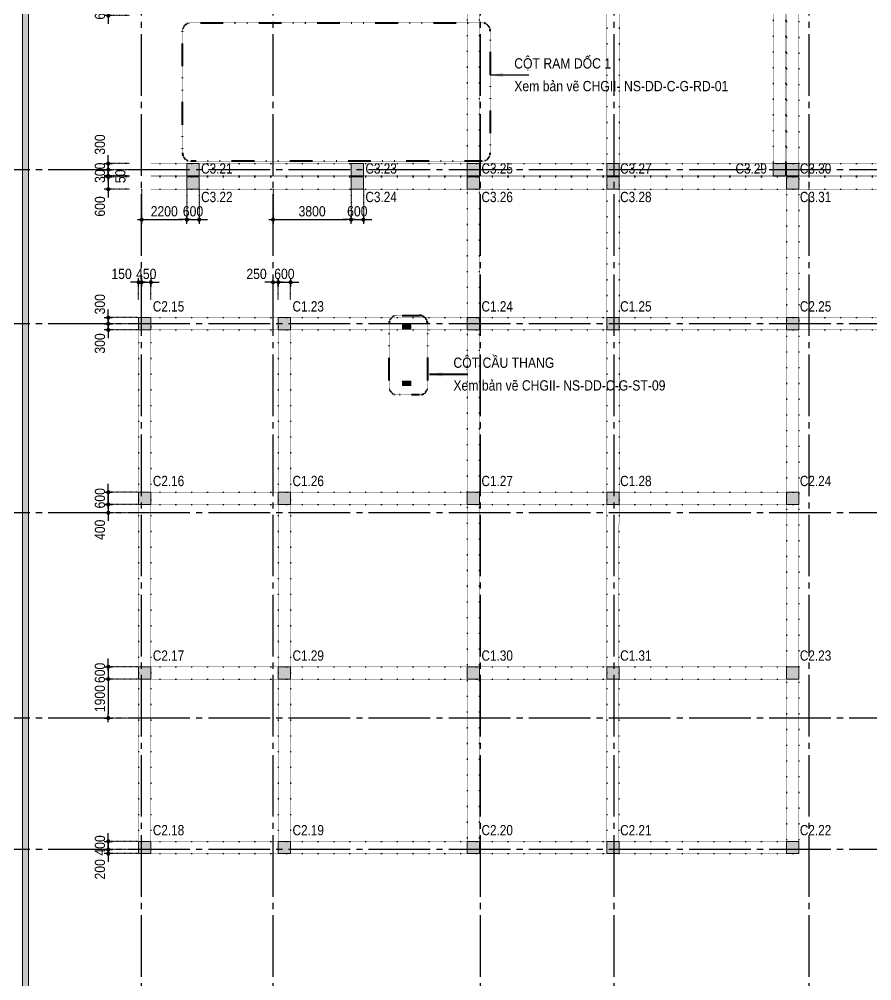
# Model space of a CAD drawing. Header units: millimetres. Extents: x -3973692 to -2843767, y 592734 to 838475.
# Drawn here: x -3916304 to -3874798, y 636043 to 682856 of the extents above; entities that cross this region are included whole.
import ezdxf
from ezdxf.enums import TextEntityAlignment as Align

# ---------------------------------------------------------------- set-up
doc = ezdxf.new("R2010")
doc.units = ezdxf.units.MM
doc.header["$MEASUREMENT"] = 0
for name, pattern in [('CHG_XX_Cot_Ham 2$0$MB_Luoi truc$0$HTT Hidden 21', [3, 2, -1]), ('CHG_XX_Luoi truc$0$MB_Luoi truc$0$Center101', [13, 10, -1, 1, -1]), ('DIVIDE2', [15.875, 6.35, -3.175, 0, -3.175, 0, -3.175]), ('DOT2', [0.125, 0, -0.125]), ('HIDDEN5', [2.8375, 1.25, -1.5875])]:
    doc.linetypes.add(name, pattern=pattern)
doc.layers.get('0').update_dxf_attribs({"lineweight": 9})
doc.layers.get('Defpoints').update_dxf_attribs({"color": 10, "lineweight": 0})
for name, color, linetype, lineweight in [("'S_General_Dim_1", 1, 'Continuous', 18), ("'S_General_Divide_3 Intermediate", 3, 'DIVIDE2', 40), ("'S_General_Text_2_Normal", 2, 'Continuous', 25), ('CHG_XX_Cot_Ham 2$0$NS-Pier-H2', 150, 'Continuous', 13), ('TEXT', 7, 'Continuous', 15)]:
    doc.layers.add(name, color=color, linetype=linetype, lineweight=lineweight)
for name, color, linetype, lineweight, plot in [('CHG_XX_Cot_Ham 2$0$NS-Column-H2', 90, 'Continuous', 13, False), ('CHG_XX_Cot_Ham 2$0$NS-Column-H2 @ 1', 90, 'Continuous', 13, False), ('CHG_XX_Cot_Ham 2$0$NS-Column-H2 @ 150 VP1', 90, 'Continuous', 13, False), ('CHG_XX_Cot_Ham 2$0$NS-Column-H2 @ 150 VP2', 90, 'Continuous', 13, False), ('CHG_XX_Cot_Ham 2$0$NS-Column-H2 @ 150 VP3', 90, 'Continuous', 13, False), ('CHG_XX_Cot_Ham 2$0$NS-Column-H2 @ 150 VP4', 90, 'Continuous', 13, False), ('CHG_XX_Cot_Ham 2$0$NS-Column-H2 @ 150 VP5', 90, 'Continuous', 13, False), ('CHG_XX_Cot_Ham 2$0$NS-Column-H2 @ 150 VP6', 90, 'Continuous', 13, False), ('CHG_XX_Cot_Ham 2$0$NS-Column-H2 @ 150 VP7', 90, 'Continuous', 13, False), ('CHG_XX_Cot_Ham 2$0$NS-Column-H2 @ 150 VP8', 90, 'Continuous', 13, False), ('CHG_XX_Cot_Ham 2$0$NS-Column-H2 @ 150 VP9', 90, 'Continuous', 13, False), ('CHG_XX_Cot_Ham 2$0$NS-Column-H2 @ 150 VPModel', 90, 'Continuous', 13, False)]:
    doc.layers.add(name, color=color, linetype=linetype, lineweight=lineweight, plot=plot)
for name, color, linetype in [('CHG_XX_Luoi truc$0$Grid', 34, 'Continuous'), ('CHG_XX_Luoi truc$0$Grid Line', 251, 'CHG_XX_Luoi truc$0$MB_Luoi truc$0$Center101'), ('dim', 1, 'Continuous')]:
    doc.layers.add(name, color=color, linetype=linetype)
doc.styles.add('arial', font='arial.ttf', dxfattribs={"width": 0.85})
doc.styles.add('CHG_XX_Luoi truc$0$MB_Luoi truc$0$Grid A-F$0$VNI-HelveCB', font='VHELVCB_0.TTF')
doc.styles.add('TTP-HelCon', font='VHELVCN_0.TTF')
doc.dimstyles.new('200', dxfattribs={"dimscale": 200, "dimtxt": 2.5, "dimasz": 1, "dimexe": 0, "dimexo": 0, "dimgap": 0.75, "dimtad": 1, "dimdec": 0, "dimrnd": 10, "dimzin": 9, "dimdsep": 46, "dimtxsty": 'arial', "dimblk1": 'DIMDOT', "dimblk2": 'DIMDOT', "dimsah": 1, "dimcen": 2, "dimdle": 3, "dimclre": 8, "dimclrt": 2, "dimadec": 0, "dimazin": 0, "dimtfac": 1, "dimtdec": 0, "dimtix": 1, "dimtmove": 2, "dimatfit": 3, "dimldrblk": 'DIMPIJL', "dimfxl": 1, "dimtvp": 1.8, "dimtolj": 1, "dimtzin": 0, "dimarcsym": 0})
doc.dimstyles.new('RHE_50', dxfattribs={"dimscale": 50, "dimtxt": 2.5, "dimasz": 1, "dimexe": 0, "dimexo": 0, "dimgap": 0.75, "dimtad": 1, "dimdec": 0, "dimzin": 9, "dimdsep": 46, "dimtxsty": 'arial', "dimblk1": 'DIMDOT', "dimblk2": 'DIMDOT', "dimsah": 1, "dimcen": 2, "dimdle": 3, "dimclre": 8, "dimclrt": 2, "dimadec": 0, "dimazin": 0, "dimtfac": 1, "dimtdec": 0, "dimtix": 1, "dimtmove": 2, "dimatfit": 3, "dimldrblk": 'DIMPIJL', "dimfxl": 1, "dimtvp": 1.8, "dimtolj": 1, "dimtzin": 0, "dimarcsym": 0})

# ---------------------------------------------------------------- blocks, each defined once
blk = doc.blocks.new('*U3231')
at = {"layer": 'CHG_XX_Cot_Ham 2$0$NS-Column-H2 @ 1'}
h = blk.add_hatch(color=256, dxfattribs=at)
h.dxf.hatch_style = 1
h.paths.add_polyline_path([(-300, -300), (-300, 300), (300, 300), (300, -300)])
at = {"layer": 'CHG_XX_Cot_Ham 2$0$NS-Column-H2 @ 150 VP1'}
h = blk.add_hatch(color=256, dxfattribs=at)
h.dxf.hatch_style = 1
h.paths.add_polyline_path([(-300, -300), (-300, 300), (300, 300), (300, -300)])
at = {"layer": 'CHG_XX_Cot_Ham 2$0$NS-Column-H2 @ 150 VP2'}
h = blk.add_hatch(color=256, dxfattribs=at)
h.dxf.hatch_style = 1
h.paths.add_polyline_path([(-300, -300), (-300, 300), (300, 300), (300, -300)])
at = {"layer": 'CHG_XX_Cot_Ham 2$0$NS-Column-H2 @ 150 VP3'}
h = blk.add_hatch(color=256, dxfattribs=at)
h.dxf.hatch_style = 1
h.paths.add_polyline_path([(-300, -300), (-300, 300), (300, 300), (300, -300)])
at = {"layer": 'CHG_XX_Cot_Ham 2$0$NS-Column-H2 @ 150 VP4'}
h = blk.add_hatch(color=256, dxfattribs=at)
h.dxf.hatch_style = 1
h.paths.add_polyline_path([(-300, -300), (-300, 300), (300, 300), (300, -300)])
at = {"layer": 'CHG_XX_Cot_Ham 2$0$NS-Column-H2 @ 150 VP5'}
h = blk.add_hatch(color=256, dxfattribs=at)
h.dxf.hatch_style = 1
h.paths.add_polyline_path([(-300, -300), (-300, 300), (300, 300), (300, -300)])
at = {"layer": 'CHG_XX_Cot_Ham 2$0$NS-Column-H2 @ 150 VP6'}
h = blk.add_hatch(color=256, dxfattribs=at)
h.dxf.hatch_style = 1
h.paths.add_polyline_path([(-300, -300), (-300, 300), (300, 300), (300, -300)])
at = {"layer": 'CHG_XX_Cot_Ham 2$0$NS-Column-H2 @ 150 VP7'}
h = blk.add_hatch(color=256, dxfattribs=at)
h.dxf.hatch_style = 1
h.paths.add_polyline_path([(-300, -300), (-300, 300), (300, 300), (300, -300)])
at = {"layer": 'CHG_XX_Cot_Ham 2$0$NS-Column-H2 @ 150 VP8'}
h = blk.add_hatch(color=256, dxfattribs=at)
h.dxf.hatch_style = 1
h.paths.add_polyline_path([(-300, -300), (-300, 300), (300, 300), (300, -300)])
at = {"layer": 'CHG_XX_Cot_Ham 2$0$NS-Column-H2 @ 150 VP9'}
h = blk.add_hatch(color=256, dxfattribs=at)
h.dxf.hatch_style = 1
h.paths.add_polyline_path([(-300, -300), (-300, 300), (300, 300), (300, -300)])
at = {"layer": 'CHG_XX_Cot_Ham 2$0$NS-Column-H2 @ 150 VPModel'}
h = blk.add_hatch(color=256, dxfattribs=at)
h.dxf.hatch_style = 1
h.paths.add_polyline_path([(-300, -300), (-300, 300), (300, 300), (300, -300)])
blk = doc.blocks.new('CHG_XX_Cot_Ham 2$0$HoBoi_C600x600')
at = {"layer": 'CHG_XX_Cot_Ham 2$0$NS-Column-H2'}
blk.add_lwpolyline([(300, -300), (300, 300), (-300, 300), (-300, -300)], close=True, dxfattribs=at)
blk.add_blockref('*U3231', (0, 0), dxfattribs=at)
blk = doc.blocks.new('*U2846')
at = {"layer": 'CHG_XX_Luoi truc$0$Grid Line'}
blk.add_line((0, 0), (0, 608), dxfattribs=at)
at = {"layer": 'CHG_XX_Luoi truc$0$Grid', "lineweight": -2, "style": 'CHG_XX_Luoi truc$0$MB_Luoi truc$0$Grid A-F$0$VNI-HelveCB'}
for tag, p in [('GRIDSUB', (0, 617)), ('GRID', (0, -9))]:
    blk.add_attdef(tag, text='', height=5, dxfattribs=at).set_placement(p, align=Align.MIDDLE)
blk = doc.blocks.new('*U2851')
at = {"layer": 'CHG_XX_Luoi truc$0$Grid Line'}
blk.add_line((0, 0), (0, 608), dxfattribs=at)
at = {"layer": 'CHG_XX_Luoi truc$0$Grid', "lineweight": -2, "style": 'CHG_XX_Luoi truc$0$MB_Luoi truc$0$Grid A-F$0$VNI-HelveCB'}
for tag, p in [('GRIDSUB', (0, 617)), ('GRID', (0, -9))]:
    blk.add_attdef(tag, text='', height=5, dxfattribs=at).set_placement(p, align=Align.MIDDLE)
blk = doc.blocks.new('*U2848')
at = {"layer": 'CHG_XX_Luoi truc$0$Grid Line'}
blk.add_line((0, 0), (0, 438), dxfattribs=at)
at = {"layer": 'CHG_XX_Luoi truc$0$Grid', "lineweight": -2, "style": 'CHG_XX_Luoi truc$0$MB_Luoi truc$0$Grid A-F$0$VNI-HelveCB'}
for tag, p in [('GRIDSUB', (0, 447)), ('GRID', (0, -9))]:
    blk.add_attdef(tag, text='', height=5, dxfattribs=at).set_placement(p, align=Align.MIDDLE)
blk = doc.blocks.new('CHG_XX_Luoi truc')
at = {"layer": 'CHG_XX_Luoi truc$0$Grid', "xscale": 300, "yscale": 300, "zscale": 300}
for name, p in [('*U2846', (38150, -12747)), ('*U2846', (44550, -12747)), ('*U2846', (54650, -12747)), ('*U2851', (61150, -12747)), ('*U2846', (70650, -12747))]:
    blk.add_blockref(name, p, dxfattribs=at)
at = {"layer": 'CHG_XX_Luoi truc$0$Grid', "xscale": 300.0000000000013, "yscale": 300.0000000000013, "zscale": 300.0000000000013, "rotation": 90}
for p in [(110703, 65550), (110703, 58050), (110703, 48850), (110703, 38850), (110703, 32450)]:
    blk.add_blockref('*U2848', p, dxfattribs=at)
blk = doc.blocks.new('CHG_XX_Cot_Ham 2')
at = {"layer": 'CHG_XX_Cot_Ham 2$0$NS-Column-H2'}
h = blk.add_hatch(color=256, dxfattribs=at)
h.dxf.hatch_style = 1
h.paths.add_polyline_path([(50848.5, 58000), (50848.5, 57800), (51248.5, 57800), (51248.5, 58000)])
h = blk.add_hatch(color=256, dxfattribs=at)
h.dxf.hatch_style = 1
h.paths.add_polyline_path([(50848.5, 55250), (50848.5, 55050), (51248.5, 55050), (51248.5, 55250)])
at = {"layer": 'CHG_XX_Cot_Ham 2$0$NS-Pier-H2'}
h = blk.add_hatch(color=256, dxfattribs=at)
h.dxf.hatch_style = 1
h.paths.add_polyline_path([(99639.2, 163400), (-10900, 163400), (-10900, 85450), (-300, 85450), (-300, 84050), (32350, 84050), (32350, -9000), (103575.5, -9000), (106050, -6022), (106050, 158254.3)])
h.paths.add_polyline_path([(99533.7, 163100), (105750, 158110.4), (105750, 90450), (105650, 90450), (105750, 90450), (105750, 13850), (105750, 13722.3), (105750, -5913.6), (103434.7, -8700), (93599.8, -8700), (93299.8, -8700), (32650, -8700), (32650, 84350), (0, 84350), (0, 85750), (-10600, 85750), (-10600, 163100), (93600, 163100)], flags=16)
at = {"layer": 'CHG_XX_Cot_Ham 2$0$NS-Column-H2'}
for points in [[(50848.5, 58000), (50848.5, 57800), (51248.5, 57800), (51248.5, 58000)], [(50848.5, 55250), (50848.5, 55050), (51248.5, 55050), (51248.5, 55250)]]:
    blk.add_lwpolyline(points, close=True, dxfattribs=at)
at = {"layer": 'CHG_XX_Cot_Ham 2$0$NS-Pier-H2'}
for p, q in [((32650, -8700), (32650, 84350)), ((32350, -9000), (32350, 84050))]:
    blk.add_line(p, q, dxfattribs=at)
at = {"layer": 'CHG_XX_Cot_Ham 2$0$NS-Pier-H2', "linetype": 'CHG_XX_Cot_Ham 2$0$MB_Luoi truc$0$HTT Hidden 21'}
blk.add_lwpolyline([(99639.2, 163400), (106050, 158254.3), (106050, -6022), (103575.5, -9000), (32350, -9000), (32350, 84050), (-300, 84050), (-300, 85450), (-10900, 85450), (-10900, 163400)], close=True, dxfattribs=at)
at = {"layer": 'CHG_XX_Cot_Ham 2$0$NS-Column-H2'}
for p in [(40650, 65550), (48650, 65550), (54300, 65550), (61100, 65550), (69200, 65550), (69850, 65550), (40650, 64900), (48650, 64900), (48650, 64900), (54300, 64900), (61100, 64900), (69850, 64900), (38300, 58050), (45100, 58050), (54300, 58050), (61100, 58050), (69850, 58050), (38300, 49550), (45100, 49550), (54300, 49550), (61100, 49550), (69850, 49550), (38300, 41050), (45100, 41050), (54300, 41050), (61100, 41050), (69850, 41050), (38300, 32550), (45100, 32550), (54300, 32550), (61100, 32550), (69850, 32550)]:
    blk.add_blockref('CHG_XX_Cot_Ham 2$0$HoBoi_C600x600', p, dxfattribs=at)
at = {"layer": 'CHG_XX_Cot_Ham 2$0$NS-Pier-H2'}
blk.add_blockref('CHG_XX_Luoi truc', (0, 0), dxfattribs=at)
blk = doc.blocks.new('PODIUM')
at = {"layer": 'TEXT', "color": 5, "style": 'TTP-HelCon'}
for s, p in [('C3.21', (-36400, -786)), ('C3.23', (-28400, -786)), ('C3.25', (-22750, -786)), ('C3.27', (-16000, -786)), ('C3.29', (-10383, -786)), ('C3.30', (-7250, -786)), ('C3.22', (-36400, -2173)), ('C3.24', (-28400, -2173)), ('C3.26', (-22750, -2173)), ('C3.28', (-16000, -2173)), ('C3.31', (-7250, -2173))]:
    blk.add_text(s, height=500, dxfattribs=at).set_placement(p)
at = {"layer": 'TEXT', "color": 1, "style": 'TTP-HelCon'}
for s, p in [('C2.15', (-38750, -7500)), ('C2.25', (-7250, -7500)), ('C2.16', (-38750, -16000)), ('C2.24', (-7250, -16000)), ('C2.17', (-38750, -24500)), ('C2.23', (-7250, -24500)), ('C2.18', (-38750, -33000)), ('C2.19', (-31950, -33000)), ('C2.20', (-22750, -33000)), ('C2.21', (-16000, -33000)), ('C2.22', (-7250, -33000))]:
    blk.add_text(s, height=500, dxfattribs=at).set_placement(p)
at = {"layer": 'TEXT', "color": 2, "style": 'TTP-HelCon'}
for s, p in [('C1.23', (-31950, -7500)), ('C1.24', (-22750, -7500)), ('C1.25', (-16000, -7500)), ('C1.26', (-31950, -16000)), ('C1.27', (-22750, -16000)), ('C1.28', (-16000, -16000)), ('C1.29', (-31950, -24500)), ('C1.30', (-22750, -24500)), ('C1.31', (-16000, -24500))]:
    blk.add_text(s, height=500, dxfattribs=at).set_placement(p)
blk = doc.blocks.new('DIMDOT')
for p, q in [((1, 0), (-1, 0)), ((0, -1), (0, 1))]:
    blk.add_line(p, q)
at = {"const_width": 0.5}
blk.add_lwpolyline([(-0.25, 0, 1), (0.25, 0, 1)], format="xyb", close=True, dxfattribs=at)
blk = doc.blocks.new('*D2273')
at = {"layer": 'Defpoints', "color": 0, "transparency": 16777216}
for p in [(-3910934, 683631), (-3911969, 683031), (-3910934, 683031)]:
    blk.add_point(p, dxfattribs=at)
at = {"layer": 'dim', "color": 0, "lineweight": -2, "transparency": 16777216}
for p, q in [((-3911969, 683831), (-3911969, 684031)), ((-3911969, 683631), (-3911969, 683031)), ((-3911969, 682831), (-3911969, 682631))]:
    blk.add_line(p, q, dxfattribs=at)
at = {"layer": 'dim', "color": 8, "linetype": 'HIDDEN5', "lineweight": -2, "transparency": 16777216}
for p, q in [((-3910934, 683631), (-3911969, 683631)), ((-3910934, 683031), (-3911969, 683031))]:
    blk.add_line(p, q, dxfattribs=at)
at = {"layer": 'dim', "color": 0, "lineweight": -2, "transparency": 16777216, "xscale": 200, "yscale": 200, "zscale": 200}
for p, rotation in [((-3911969, 683631), 270), ((-3911969, 683031), 90)]:
    blk.add_blockref('DIMDOT', p, dxfattribs=dict(at, rotation=rotation))
at = {"layer": 'dim', "color": 2, "transparency": 16777216, "insert": (-3912374, 683331), "char_height": 500, "attachment_point": 5, "rotation": 90, "style": 'arial'}
blk.add_mtext('\\A1;600', dxfattribs=at)
blk = doc.blocks.new('DIMPIJL')
at = {"linetype": 'ByBlock'}
blk.add_solid([(-2.5, 0.42), (-2.5, -0.42), (0, 0)], dxfattribs=at)
blk = doc.blocks.new('*D2274')
at = {"layer": 'Defpoints', "color": 0, "transparency": 16777216}
for p in [(-3911969, 675531), (-3910934, 675831), (-3910934, 675531)]:
    blk.add_point(p, dxfattribs=at)
at = {"layer": 'dim', "color": 0, "lineweight": -2, "transparency": 16777216}
for p, q in [((-3911969, 676031), (-3911969, 676231)), ((-3911969, 675831), (-3911969, 675531)), ((-3911969, 675331), (-3911969, 675131))]:
    blk.add_line(p, q, dxfattribs=at)
at = {"layer": 'dim', "color": 8, "linetype": 'HIDDEN5', "lineweight": -2, "transparency": 16777216}
for p, q in [((-3910934, 675831), (-3911969, 675831)), ((-3910934, 675531), (-3911969, 675531))]:
    blk.add_line(p, q, dxfattribs=at)
at = {"layer": 'dim', "color": 0, "lineweight": -2, "transparency": 16777216, "xscale": 200, "yscale": 200, "zscale": 200}
for p, rotation in [((-3911969, 675831), 270), ((-3911969, 675531), 90)]:
    blk.add_blockref('DIMDOT', p, dxfattribs=dict(at, rotation=rotation))
at = {"layer": 'dim', "color": 2, "transparency": 16777216, "insert": (-3912374, 676755), "char_height": 500, "attachment_point": 5, "rotation": 90, "style": 'arial'}
blk.add_mtext('\\A1;300', dxfattribs=at)
blk = doc.blocks.new('*D2275')
at = {"layer": 'Defpoints', "color": 0, "transparency": 16777216}
for p in [(-3910934, 675531), (-3911969, 675231), (-3910934, 675231)]:
    blk.add_point(p, dxfattribs=at)
at = {"layer": 'dim', "color": 0, "lineweight": -2, "transparency": 16777216}
for p, q in [((-3911969, 675731), (-3911969, 675931)), ((-3911969, 675531), (-3911969, 675231)), ((-3911969, 675031), (-3911969, 674831))]:
    blk.add_line(p, q, dxfattribs=at)
at = {"layer": 'dim', "color": 8, "linetype": 'HIDDEN5', "lineweight": -2, "transparency": 16777216}
for p, q in [((-3910934, 675531), (-3911969, 675531)), ((-3910934, 675231), (-3911969, 675231))]:
    blk.add_line(p, q, dxfattribs=at)
at = {"layer": 'dim', "color": 0, "lineweight": -2, "transparency": 16777216, "xscale": 200, "yscale": 200, "zscale": 200}
for p, rotation in [((-3911969, 675531), 270), ((-3911969, 675231), 90)]:
    blk.add_blockref('DIMDOT', p, dxfattribs=dict(at, rotation=rotation))
at = {"layer": 'dim', "color": 2, "transparency": 16777216, "insert": (-3912374, 675381), "char_height": 500, "attachment_point": 5, "rotation": 90, "style": 'arial'}
blk.add_mtext('\\A1;300', dxfattribs=at)
blk = doc.blocks.new('*D2276')
at = {"layer": 'Defpoints', "color": 0, "transparency": 16777216}
for p in [(-3911969, 675181), (-3910934, 675231), (-3910934, 675181)]:
    blk.add_point(p, dxfattribs=at)
at = {"layer": 'dim', "color": 0, "lineweight": -2, "transparency": 16777216}
for p, q in [((-3911969, 675431), (-3911969, 675631)), ((-3911969, 675231), (-3911969, 675181)), ((-3911969, 674981), (-3911969, 674781))]:
    blk.add_line(p, q, dxfattribs=at)
at = {"layer": 'dim', "color": 8, "linetype": 'HIDDEN5', "lineweight": -2, "transparency": 16777216}
for p, q in [((-3910934, 675231), (-3911969, 675231)), ((-3910934, 675181), (-3911969, 675181))]:
    blk.add_line(p, q, dxfattribs=at)
at = {"layer": 'dim', "color": 0, "lineweight": -2, "transparency": 16777216, "xscale": 200, "yscale": 200, "zscale": 200}
for p, rotation in [((-3911969, 675231), 270), ((-3911969, 675181), 90)]:
    blk.add_blockref('DIMDOT', p, dxfattribs=dict(at, rotation=rotation))
at = {"layer": 'dim', "color": 2, "transparency": 16777216, "insert": (-3911379, 675206), "char_height": 500, "attachment_point": 5, "rotation": 90, "style": 'arial'}
blk.add_mtext('\\A1;50', dxfattribs=at)
blk = doc.blocks.new('*D2277')
at = {"layer": 'Defpoints', "color": 0, "transparency": 16777216}
for p in [(-3910934, 675181), (-3911969, 674581), (-3910934, 674581)]:
    blk.add_point(p, dxfattribs=at)
at = {"layer": 'dim', "color": 0, "lineweight": -2, "transparency": 16777216}
for p, q in [((-3911969, 675381), (-3911969, 675581)), ((-3911969, 675181), (-3911969, 674581)), ((-3911969, 674381), (-3911969, 674181))]:
    blk.add_line(p, q, dxfattribs=at)
at = {"layer": 'dim', "color": 8, "linetype": 'HIDDEN5', "lineweight": -2, "transparency": 16777216}
for p, q in [((-3910934, 675181), (-3911969, 675181)), ((-3910934, 674581), (-3911969, 674581))]:
    blk.add_line(p, q, dxfattribs=at)
at = {"layer": 'dim', "color": 0, "lineweight": -2, "transparency": 16777216, "xscale": 200, "yscale": 200, "zscale": 200}
for p, rotation in [((-3911969, 675181), 270), ((-3911969, 674581), 90)]:
    blk.add_blockref('DIMDOT', p, dxfattribs=dict(at, rotation=rotation))
at = {"layer": 'dim', "color": 2, "transparency": 16777216, "insert": (-3912374, 673741), "char_height": 500, "attachment_point": 5, "rotation": 90, "style": 'arial'}
blk.add_mtext('\\A1;600', dxfattribs=at)
blk = doc.blocks.new('*D2278')
at = {"layer": 'Defpoints', "color": 0, "transparency": 16777216}
for p in [(-3911969, 668031), (-3910495, 668331), (-3910495, 668031)]:
    blk.add_point(p, dxfattribs=at)
at = {"layer": 'dim', "color": 0, "lineweight": -2, "transparency": 16777216}
for p, q in [((-3911969, 668531), (-3911969, 668731)), ((-3911969, 668331), (-3911969, 668031)), ((-3911969, 667831), (-3911969, 667631))]:
    blk.add_line(p, q, dxfattribs=at)
at = {"layer": 'dim', "color": 8, "linetype": 'HIDDEN5', "lineweight": -2, "transparency": 16777216}
for p, q in [((-3910495, 668331), (-3911969, 668331)), ((-3910495, 668031), (-3911969, 668031))]:
    blk.add_line(p, q, dxfattribs=at)
at = {"layer": 'dim', "color": 0, "lineweight": -2, "transparency": 16777216, "xscale": 200, "yscale": 200, "zscale": 200}
for p, rotation in [((-3911969, 668331), 270), ((-3911969, 668031), 90)]:
    blk.add_blockref('DIMDOT', p, dxfattribs=dict(at, rotation=rotation))
at = {"layer": 'dim', "color": 2, "transparency": 16777216, "insert": (-3912374, 668980), "char_height": 500, "attachment_point": 5, "rotation": 90, "style": 'arial'}
blk.add_mtext('\\A1;300', dxfattribs=at)
blk = doc.blocks.new('*D2279')
at = {"layer": 'Defpoints', "color": 0, "transparency": 16777216}
for p in [(-3910495, 668031), (-3911969, 667731), (-3910495, 667731)]:
    blk.add_point(p, dxfattribs=at)
at = {"layer": 'dim', "color": 0, "lineweight": -2, "transparency": 16777216}
for p, q in [((-3911969, 668231), (-3911969, 668431)), ((-3911969, 668031), (-3911969, 667731)), ((-3911969, 667531), (-3911969, 667331))]:
    blk.add_line(p, q, dxfattribs=at)
at = {"layer": 'dim', "color": 8, "linetype": 'HIDDEN5', "lineweight": -2, "transparency": 16777216}
for p, q in [((-3910495, 668031), (-3911969, 668031)), ((-3910495, 667731), (-3911969, 667731))]:
    blk.add_line(p, q, dxfattribs=at)
at = {"layer": 'dim', "color": 0, "lineweight": -2, "transparency": 16777216, "xscale": 200, "yscale": 200, "zscale": 200}
for p, rotation in [((-3911969, 668031), 270), ((-3911969, 667731), 90)]:
    blk.add_blockref('DIMDOT', p, dxfattribs=dict(at, rotation=rotation))
at = {"layer": 'dim', "color": 2, "transparency": 16777216, "insert": (-3912374, 667070), "char_height": 500, "attachment_point": 5, "rotation": 90, "style": 'arial'}
blk.add_mtext('\\A1;300', dxfattribs=at)
blk = doc.blocks.new('*D2280')
at = {"layer": 'Defpoints', "color": 0, "transparency": 16777216}
for p in [(-3910495, 659831), (-3911969, 659231), (-3910495, 659231)]:
    blk.add_point(p, dxfattribs=at)
at = {"layer": 'dim', "color": 0, "lineweight": -2, "transparency": 16777216}
for p, q in [((-3911969, 660031), (-3911969, 660231)), ((-3911969, 659831), (-3911969, 659231)), ((-3911969, 659031), (-3911969, 658831))]:
    blk.add_line(p, q, dxfattribs=at)
at = {"layer": 'dim', "color": 8, "linetype": 'HIDDEN5', "lineweight": -2, "transparency": 16777216}
for p, q in [((-3910495, 659831), (-3911969, 659831)), ((-3910495, 659231), (-3911969, 659231))]:
    blk.add_line(p, q, dxfattribs=at)
at = {"layer": 'dim', "color": 0, "lineweight": -2, "transparency": 16777216, "xscale": 200, "yscale": 200, "zscale": 200}
for p, rotation in [((-3911969, 659831), 270), ((-3911969, 659231), 90)]:
    blk.add_blockref('DIMDOT', p, dxfattribs=dict(at, rotation=rotation))
at = {"layer": 'dim', "color": 2, "transparency": 16777216, "insert": (-3912374, 659531), "char_height": 500, "attachment_point": 5, "rotation": 90, "style": 'arial'}
blk.add_mtext('\\A1;600', dxfattribs=at)
blk = doc.blocks.new('*D2281')
at = {"layer": 'Defpoints', "color": 0, "transparency": 16777216}
for p in [(-3910495, 659231), (-3911969, 658831), (-3910495, 658831)]:
    blk.add_point(p, dxfattribs=at)
at = {"layer": 'dim', "color": 0, "lineweight": -2, "transparency": 16777216}
for p, q in [((-3911969, 659431), (-3911969, 659631)), ((-3911969, 659231), (-3911969, 658831)), ((-3911969, 658631), (-3911969, 658431))]:
    blk.add_line(p, q, dxfattribs=at)
at = {"layer": 'dim', "color": 8, "linetype": 'HIDDEN5', "lineweight": -2, "transparency": 16777216}
for p, q in [((-3910495, 659231), (-3911969, 659231)), ((-3910495, 658831), (-3911969, 658831))]:
    blk.add_line(p, q, dxfattribs=at)
at = {"layer": 'dim', "color": 0, "lineweight": -2, "transparency": 16777216, "xscale": 200, "yscale": 200, "zscale": 200}
for p, rotation in [((-3911969, 659231), 270), ((-3911969, 658831), 90)]:
    blk.add_blockref('DIMDOT', p, dxfattribs=dict(at, rotation=rotation))
at = {"layer": 'dim', "color": 2, "transparency": 16777216, "insert": (-3912374, 657997), "char_height": 500, "attachment_point": 5, "rotation": 90, "style": 'arial'}
blk.add_mtext('\\A1;400', dxfattribs=at)
blk = doc.blocks.new('*D2282')
at = {"layer": 'Defpoints', "color": 0, "transparency": 16777216}
for p in [(-3910495, 651331), (-3911969, 650731), (-3910495, 650731)]:
    blk.add_point(p, dxfattribs=at)
at = {"layer": 'dim', "color": 0, "lineweight": -2, "transparency": 16777216}
for p, q in [((-3911969, 651531), (-3911969, 651731)), ((-3911969, 651331), (-3911969, 650731)), ((-3911969, 650531), (-3911969, 650331))]:
    blk.add_line(p, q, dxfattribs=at)
at = {"layer": 'dim', "color": 8, "linetype": 'HIDDEN5', "lineweight": -2, "transparency": 16777216}
for p, q in [((-3910495, 651331), (-3911969, 651331)), ((-3910495, 650731), (-3911969, 650731))]:
    blk.add_line(p, q, dxfattribs=at)
at = {"layer": 'dim', "color": 0, "lineweight": -2, "transparency": 16777216, "xscale": 200, "yscale": 200, "zscale": 200}
for p, rotation in [((-3911969, 651331), 270), ((-3911969, 650731), 90)]:
    blk.add_blockref('DIMDOT', p, dxfattribs=dict(at, rotation=rotation))
at = {"layer": 'dim', "color": 2, "transparency": 16777216, "insert": (-3912374, 651031), "char_height": 500, "attachment_point": 5, "rotation": 90, "style": 'arial'}
blk.add_mtext('\\A1;600', dxfattribs=at)
blk = doc.blocks.new('*D2283')
at = {"layer": 'Defpoints', "color": 0, "transparency": 16777216}
for p in [(-3910495, 650731), (-3911969, 648831), (-3910594, 648831)]:
    blk.add_point(p, dxfattribs=at)
at = {"layer": 'dim', "color": 8, "linetype": 'HIDDEN5', "lineweight": -2, "transparency": 16777216}
for p, q in [((-3910495, 650731), (-3911969, 650731)), ((-3910594, 648831), (-3911969, 648831))]:
    blk.add_line(p, q, dxfattribs=at)
at = {"layer": 'dim', "color": 0, "lineweight": -2, "transparency": 16777216}
blk.add_line((-3911969, 650531), (-3911969, 649031), dxfattribs=at)
at = {"layer": 'dim', "color": 0, "lineweight": -2, "transparency": 16777216, "xscale": 200, "yscale": 200, "zscale": 200}
for p, rotation in [((-3911969, 650731), 90), ((-3911969, 648831), 270)]:
    blk.add_blockref('DIMDOT', p, dxfattribs=dict(at, rotation=rotation))
at = {"layer": 'dim', "color": 2, "transparency": 16777216, "insert": (-3912374, 649781), "char_height": 500, "attachment_point": 5, "rotation": 90, "style": 'arial'}
blk.add_mtext('\\A1;1900', dxfattribs=at)
blk = doc.blocks.new('*D2284')
at = {"layer": 'Defpoints', "color": 0, "transparency": 16777216}
for p in [(-3910495, 642831), (-3911969, 642431), (-3910495, 642431)]:
    blk.add_point(p, dxfattribs=at)
at = {"layer": 'dim', "color": 0, "lineweight": -2, "transparency": 16777216}
for p, q in [((-3911969, 643031), (-3911969, 643231)), ((-3911969, 642831), (-3911969, 642431)), ((-3911969, 642231), (-3911969, 642031))]:
    blk.add_line(p, q, dxfattribs=at)
at = {"layer": 'dim', "color": 8, "linetype": 'HIDDEN5', "lineweight": -2, "transparency": 16777216}
for p, q in [((-3910495, 642831), (-3911969, 642831)), ((-3910495, 642431), (-3911969, 642431))]:
    blk.add_line(p, q, dxfattribs=at)
at = {"layer": 'dim', "color": 0, "lineweight": -2, "transparency": 16777216, "xscale": 200, "yscale": 200, "zscale": 200}
for p, rotation in [((-3911969, 642831), 270), ((-3911969, 642431), 90)]:
    blk.add_blockref('DIMDOT', p, dxfattribs=dict(at, rotation=rotation))
at = {"layer": 'dim', "color": 2, "transparency": 16777216, "insert": (-3912374, 642631), "char_height": 500, "attachment_point": 5, "rotation": 90, "style": 'arial'}
blk.add_mtext('\\A1;400', dxfattribs=at)
blk = doc.blocks.new('*D2285')
at = {"layer": 'Defpoints', "color": 0, "transparency": 16777216}
for p in [(-3910495, 642431), (-3911969, 642231), (-3910495, 642231)]:
    blk.add_point(p, dxfattribs=at)
at = {"layer": 'dim', "color": 0, "lineweight": -2, "transparency": 16777216}
for p, q in [((-3911969, 642631), (-3911969, 642831)), ((-3911969, 642431), (-3911969, 642231)), ((-3911969, 642031), (-3911969, 641831))]:
    blk.add_line(p, q, dxfattribs=at)
at = {"layer": 'dim', "color": 8, "linetype": 'HIDDEN5', "lineweight": -2, "transparency": 16777216}
for p, q in [((-3910495, 642431), (-3911969, 642431)), ((-3910495, 642231), (-3911969, 642231))]:
    blk.add_line(p, q, dxfattribs=at)
at = {"layer": 'dim', "color": 0, "lineweight": -2, "transparency": 16777216, "xscale": 200, "yscale": 200, "zscale": 200}
for p, rotation in [((-3911969, 642431), 270), ((-3911969, 642231), 90)]:
    blk.add_blockref('DIMDOT', p, dxfattribs=dict(at, rotation=rotation))
at = {"layer": 'dim', "color": 2, "transparency": 16777216, "insert": (-3912374, 641468), "char_height": 500, "attachment_point": 5, "rotation": 90, "style": 'arial'}
blk.add_mtext('\\A1;200', dxfattribs=at)
blk = doc.blocks.new('*D2286')
at = {"layer": 'Defpoints', "color": 0, "transparency": 16777216}
for p in [(-3910345, 670049), (-3910495, 669213), (-3910345, 669213)]:
    blk.add_point(p, dxfattribs=at)
at = {"layer": 'dim', "color": 0, "lineweight": -2, "transparency": 16777216}
for p, q in [((-3910695, 670049), (-3910895, 670049)), ((-3910495, 670049), (-3910345, 670049)), ((-3910145, 670049), (-3909945, 670049))]:
    blk.add_line(p, q, dxfattribs=at)
at = {"layer": 'dim', "color": 8, "linetype": 'HIDDEN5', "lineweight": -2, "transparency": 16777216}
for p, q in [((-3910495, 669213), (-3910495, 670049)), ((-3910345, 669213), (-3910345, 670049))]:
    blk.add_line(p, q, dxfattribs=at)
at = {"layer": 'dim', "color": 0, "lineweight": -2, "transparency": 16777216, "xscale": 200, "yscale": 200, "zscale": 200}
blk.add_blockref('DIMDOT', (-3910495, 670049), dxfattribs=at)
at = {"layer": 'dim', "color": 0, "lineweight": -2, "transparency": 16777216, "xscale": 200, "yscale": 200, "zscale": 200, "rotation": 180}
blk.add_blockref('DIMDOT', (-3910345, 670049), dxfattribs=at)
at = {"layer": 'dim', "color": 2, "transparency": 16777216, "insert": (-3911321, 670454), "char_height": 500, "attachment_point": 5, "style": 'arial'}
blk.add_mtext('\\A1;150', dxfattribs=at)
blk = doc.blocks.new('*D2287')
at = {"layer": 'Defpoints', "color": 0, "transparency": 16777216}
for p in [(-3909895, 670049), (-3910345, 669213), (-3909895, 669213)]:
    blk.add_point(p, dxfattribs=at)
at = {"layer": 'dim', "color": 0, "lineweight": -2, "transparency": 16777216}
for p, q in [((-3910545, 670049), (-3910745, 670049)), ((-3910345, 670049), (-3909895, 670049)), ((-3909695, 670049), (-3909495, 670049))]:
    blk.add_line(p, q, dxfattribs=at)
at = {"layer": 'dim', "color": 8, "linetype": 'HIDDEN5', "lineweight": -2, "transparency": 16777216}
for p, q in [((-3910345, 669213), (-3910345, 670049)), ((-3909895, 669213), (-3909895, 670049))]:
    blk.add_line(p, q, dxfattribs=at)
at = {"layer": 'dim', "color": 0, "lineweight": -2, "transparency": 16777216, "xscale": 200, "yscale": 200, "zscale": 200}
blk.add_blockref('DIMDOT', (-3910345, 670049), dxfattribs=at)
at = {"layer": 'dim', "color": 0, "lineweight": -2, "transparency": 16777216, "xscale": 200, "yscale": 200, "zscale": 200, "rotation": 180}
blk.add_blockref('DIMDOT', (-3909895, 670049), dxfattribs=at)
at = {"layer": 'dim', "color": 2, "transparency": 16777216, "insert": (-3910120, 670454), "char_height": 500, "attachment_point": 5, "style": 'arial'}
blk.add_mtext('\\A1;450', dxfattribs=at)
blk = doc.blocks.new('*D2288')
at = {"layer": 'Defpoints', "color": 0, "transparency": 16777216}
for p in [(-3903695, 670049), (-3903945, 669213), (-3903695, 669213)]:
    blk.add_point(p, dxfattribs=at)
at = {"layer": 'dim', "color": 0, "lineweight": -2, "transparency": 16777216}
for p, q in [((-3904145, 670049), (-3904345, 670049)), ((-3903945, 670049), (-3903695, 670049)), ((-3903495, 670049), (-3903295, 670049))]:
    blk.add_line(p, q, dxfattribs=at)
at = {"layer": 'dim', "color": 8, "linetype": 'HIDDEN5', "lineweight": -2, "transparency": 16777216}
for p, q in [((-3903945, 669213), (-3903945, 670049)), ((-3903695, 669213), (-3903695, 670049))]:
    blk.add_line(p, q, dxfattribs=at)
at = {"layer": 'dim', "color": 0, "lineweight": -2, "transparency": 16777216, "xscale": 200, "yscale": 200, "zscale": 200}
blk.add_blockref('DIMDOT', (-3903945, 670049), dxfattribs=at)
at = {"layer": 'dim', "color": 0, "lineweight": -2, "transparency": 16777216, "xscale": 200, "yscale": 200, "zscale": 200, "rotation": 180}
blk.add_blockref('DIMDOT', (-3903695, 670049), dxfattribs=at)
at = {"layer": 'dim', "color": 2, "transparency": 16777216, "insert": (-3904751, 670454), "char_height": 500, "attachment_point": 5, "style": 'arial'}
blk.add_mtext('\\A1;250', dxfattribs=at)
blk = doc.blocks.new('*D2289')
at = {"layer": 'Defpoints', "color": 0, "transparency": 16777216}
for p in [(-3903095, 670049), (-3903695, 669213), (-3903095, 669213)]:
    blk.add_point(p, dxfattribs=at)
at = {"layer": 'dim', "color": 0, "lineweight": -2, "transparency": 16777216}
for p, q in [((-3903895, 670049), (-3904095, 670049)), ((-3903695, 670049), (-3903095, 670049)), ((-3902895, 670049), (-3902695, 670049))]:
    blk.add_line(p, q, dxfattribs=at)
at = {"layer": 'dim', "color": 8, "linetype": 'HIDDEN5', "lineweight": -2, "transparency": 16777216}
for p, q in [((-3903695, 669213), (-3903695, 670049)), ((-3903095, 669213), (-3903095, 670049))]:
    blk.add_line(p, q, dxfattribs=at)
at = {"layer": 'dim', "color": 0, "lineweight": -2, "transparency": 16777216, "xscale": 200, "yscale": 200, "zscale": 200}
blk.add_blockref('DIMDOT', (-3903695, 670049), dxfattribs=at)
at = {"layer": 'dim', "color": 0, "lineweight": -2, "transparency": 16777216, "xscale": 200, "yscale": 200, "zscale": 200, "rotation": 180}
blk.add_blockref('DIMDOT', (-3903095, 670049), dxfattribs=at)
at = {"layer": 'dim', "color": 2, "transparency": 16777216, "insert": (-3903395, 670454), "char_height": 500, "attachment_point": 5, "style": 'arial'}
blk.add_mtext('\\A1;600', dxfattribs=at)
blk = doc.blocks.new('*D2300')
at = {"layer": 'Defpoints', "color": 0, "transparency": 16777216}
for p in [(-3910345, 674581), (-3908145, 674581), (-3908145, 673098)]:
    blk.add_point(p, dxfattribs=at)
at = {"layer": 'dim', "color": 8, "linetype": 'HIDDEN5', "lineweight": -2, "transparency": 16777216}
for p, q in [((-3910345, 674581), (-3910345, 673098)), ((-3908145, 674581), (-3908145, 673098))]:
    blk.add_line(p, q, dxfattribs=at)
at = {"layer": 'dim', "color": 0, "lineweight": -2, "transparency": 16777216}
blk.add_line((-3910145, 673098), (-3908345, 673098), dxfattribs=at)
at = {"layer": 'dim', "color": 0, "lineweight": -2, "transparency": 16777216, "xscale": 200, "yscale": 200, "zscale": 200, "rotation": 180}
blk.add_blockref('DIMDOT', (-3910345, 673098), dxfattribs=at)
at = {"layer": 'dim', "color": 0, "lineweight": -2, "transparency": 16777216, "xscale": 200, "yscale": 200, "zscale": 200}
blk.add_blockref('DIMDOT', (-3908145, 673098), dxfattribs=at)
at = {"layer": 'dim', "color": 2, "transparency": 16777216, "insert": (-3909245, 673503), "char_height": 500, "attachment_point": 5, "style": 'arial'}
blk.add_mtext('\\A1;2200', dxfattribs=at)
blk = doc.blocks.new('*D2301')
at = {"layer": 'Defpoints', "color": 0, "transparency": 16777216}
for p in [(-3908145, 674581), (-3907545, 674581), (-3907545, 673098)]:
    blk.add_point(p, dxfattribs=at)
at = {"layer": 'dim', "color": 8, "linetype": 'HIDDEN5', "lineweight": -2, "transparency": 16777216}
for p, q in [((-3908145, 674581), (-3908145, 673098)), ((-3907545, 674581), (-3907545, 673098))]:
    blk.add_line(p, q, dxfattribs=at)
at = {"layer": 'dim', "color": 0, "lineweight": -2, "transparency": 16777216}
for p, q in [((-3908345, 673098), (-3908545, 673098)), ((-3908145, 673098), (-3907545, 673098)), ((-3907345, 673098), (-3907145, 673098))]:
    blk.add_line(p, q, dxfattribs=at)
at = {"layer": 'dim', "color": 0, "lineweight": -2, "transparency": 16777216, "xscale": 200, "yscale": 200, "zscale": 200}
blk.add_blockref('DIMDOT', (-3908145, 673098), dxfattribs=at)
at = {"layer": 'dim', "color": 0, "lineweight": -2, "transparency": 16777216, "xscale": 200, "yscale": 200, "zscale": 200, "rotation": 180}
blk.add_blockref('DIMDOT', (-3907545, 673098), dxfattribs=at)
at = {"layer": 'dim', "color": 2, "transparency": 16777216, "insert": (-3907845, 673503), "char_height": 500, "attachment_point": 5, "style": 'arial'}
blk.add_mtext('\\A1;600', dxfattribs=at)
blk = doc.blocks.new('*D2302')
at = {"layer": 'Defpoints', "color": 0, "transparency": 16777216}
for p in [(-3903945, 674581), (-3900145, 674581), (-3900145, 673098)]:
    blk.add_point(p, dxfattribs=at)
at = {"layer": 'dim', "color": 8, "linetype": 'HIDDEN5', "lineweight": -2, "transparency": 16777216}
for p, q in [((-3903945, 674581), (-3903945, 673098)), ((-3900145, 674581), (-3900145, 673098))]:
    blk.add_line(p, q, dxfattribs=at)
at = {"layer": 'dim', "color": 0, "lineweight": -2, "transparency": 16777216}
blk.add_line((-3903745, 673098), (-3900345, 673098), dxfattribs=at)
at = {"layer": 'dim', "color": 0, "lineweight": -2, "transparency": 16777216, "xscale": 200, "yscale": 200, "zscale": 200, "rotation": 180}
blk.add_blockref('DIMDOT', (-3903945, 673098), dxfattribs=at)
at = {"layer": 'dim', "color": 0, "lineweight": -2, "transparency": 16777216, "xscale": 200, "yscale": 200, "zscale": 200}
blk.add_blockref('DIMDOT', (-3900145, 673098), dxfattribs=at)
at = {"layer": 'dim', "color": 2, "transparency": 16777216, "insert": (-3902045, 673503), "char_height": 500, "attachment_point": 5, "style": 'arial'}
blk.add_mtext('\\A1;3800', dxfattribs=at)
blk = doc.blocks.new('*D2303')
at = {"layer": 'Defpoints', "color": 0, "transparency": 16777216}
for p in [(-3900145, 674581), (-3899545, 674581), (-3899545, 673098)]:
    blk.add_point(p, dxfattribs=at)
at = {"layer": 'dim', "color": 8, "linetype": 'HIDDEN5', "lineweight": -2, "transparency": 16777216}
for p, q in [((-3900145, 674581), (-3900145, 673098)), ((-3899545, 674581), (-3899545, 673098))]:
    blk.add_line(p, q, dxfattribs=at)
at = {"layer": 'dim', "color": 0, "lineweight": -2, "transparency": 16777216}
for p, q in [((-3900345, 673098), (-3900545, 673098)), ((-3900145, 673098), (-3899545, 673098)), ((-3899345, 673098), (-3899145, 673098))]:
    blk.add_line(p, q, dxfattribs=at)
at = {"layer": 'dim', "color": 0, "lineweight": -2, "transparency": 16777216, "xscale": 200, "yscale": 200, "zscale": 200}
blk.add_blockref('DIMDOT', (-3900145, 673098), dxfattribs=at)
at = {"layer": 'dim', "color": 0, "lineweight": -2, "transparency": 16777216, "xscale": 200, "yscale": 200, "zscale": 200, "rotation": 180}
blk.add_blockref('DIMDOT', (-3899545, 673098), dxfattribs=at)
at = {"layer": 'dim', "color": 2, "transparency": 16777216, "insert": (-3899845, 673503), "char_height": 500, "attachment_point": 5, "style": 'arial'}
blk.add_mtext('\\A1;600', dxfattribs=at)
blk = doc.blocks.new('CT')
at = {"layer": "'S_General_Divide_3 Intermediate", "ltscale": 0.5}
blk.add_lwpolyline([(51671, 54582), (50595, 54582, -0.414214), (50195, 54982), (50195, 58053, -0.414214), (50595, 58453), (51671, 58453, -0.414214), (52071, 58053), (52071, 54982, -0.414214)], format="xyb", close=True, dxfattribs=at)
at = {"layer": "'S_General_Text_2_Normal", "ltscale": 1500, "style": 'arial', "width": 0.85}
for s, p in [('CỘT CẦU THANG', (53329, 56403)), ('Xem bản vẽ CHGII- NS-DD-C-G-ST-09', (53329, 55297))]:
    blk.add_text(s, height=500, dxfattribs=at).set_placement(p, align=Align.TOP_LEFT)
at = {"layer": "'S_General_Dim_1", "color": 1}
blk.add_leader([(52161, 55588), (54033, 55588)], dimstyle='RHE_50', override={"dimasz": 5}, dxfattribs=at)

msp = doc.modelspace()

# ---------------------------------------------------------------- linework, layer by layer
at = {"layer": "'S_General_Divide_3 Intermediate", "ltscale": 0.5}
msp.add_lwpolyline([(-3893771.9, 675944.3), (-3907954.4, 675944.3, -0.4142136), (-3908354.4, 676344.3), (-3908354.4, 682280.9, -0.4142136), (-3907954.4, 682680.9), (-3893771.9, 682680.9, -0.4142136), (-3893371.9, 682280.9), (-3893371.9, 676344.3, -0.4142136)], format="xyb", close=True, dxfattribs=at)
at = {"layer": 'dim', "linetype": 'DOT2', "ltscale": 10}
for p, q in [((-3887695.2, 742581), (-3887695.2, 642817.3)), ((-3887097.1, 742581), (-3887105.8, 642817.3)), ((-3879595.2, 742580.3), (-3879595.2, 675831)), ((-3878997.1, 742580.3), (-3879002.9, 675831)), ((-3878945.2, 742580.2), (-3878945.2, 642831)), ((-3878347.1, 742580.2), (-3878355.8, 642231)), ((-3894495.2, 733831), (-3894495.2, 642831)), ((-3893905.8, 733831), (-3893905.8, 642817.3)), ((-3909895.2, 675831), (-3849995.2, 675831)), ((-3909895.2, 675231), (-3849995.2, 675231)), ((-3909895.2, 675181), (-3849995.2, 675181)), ((-3909895.2, 674581), (-3849995.2, 674581)), ((-3910495.2, 668331), (-3910495.2, 642831)), ((-3909895.2, 668331), (-3849995.2, 668331)), ((-3909895.2, 668331), (-3909895.2, 642831)), ((-3903695.2, 668331), (-3903695.2, 642831)), ((-3903095.2, 668331), (-3903095.2, 642831)), ((-3909895.2, 667731), (-3849995.2, 667731)), ((-3909895.2, 659831), (-3878354.3, 659831)), ((-3909895.2, 659231), (-3878354.3, 659231)), ((-3909895.2, 651331), (-3878945.2, 651331)), ((-3909895.2, 650731), (-3878945.2, 650731)), ((-3909895.2, 642831), (-3878945.2, 642831)), ((-3909895.2, 642231), (-3878355.8, 642231))]:
    msp.add_line(p, q, dxfattribs=at)

# ---------------------------------------------------------------- block references
at = {"layer": "'S_General_Divide_3 Intermediate"}
for name in ['CHG_XX_Cot_Ham 2', 'CT']:
    msp.add_blockref(name, (-3948495.2, 609981), dxfattribs=at)
at = {"layer": 'TEXT'}
msp.add_blockref('PODIUM', (-3871048.8, 676125.7), dxfattribs=at)

# ---------------------------------------------------------------- texts
at = {"layer": "'S_General_Text_2_Normal", "ltscale": 1500, "style": 'arial', "width": 0.85}
for s, p in [('CỘT RAM DỐC 1', (-3892204.5, 680956.4)), ('Xem bản vẽ CHGII- NS-DD-C-G-RD-01', (-3892204.5, 679850.5))]:
    msp.add_text(s, height=500, dxfattribs=at).set_placement(p, align=Align.TOP_LEFT)

# ---------------------------------------------------------------- dimensions: what is measured, and where the dimension line sits
at = {"layer": 'dim'}
for base, p1, p2, picture, middle in [((-3911968.6, 683031), (-3910934.2, 683631), (-3910934.2, 683031), '*D2273', (-3912373.9, 683331)), ((-3911968.6, 675231), (-3910934.2, 675531), (-3910934.2, 675231), '*D2275', (-3912374, 675381)), ((-3911968.6, 659231), (-3910495.2, 659831), (-3910495.2, 659231), '*D2280', (-3912373.9, 659531)), ((-3911968.6, 650731), (-3910495.2, 651331), (-3910495.2, 650731), '*D2282', (-3912373.9, 651031)), ((-3911968.6, 648831), (-3910495.2, 650731), (-3910593.8, 648831), '*D2283', (-3912373.9, 649781)), ((-3911968.6, 642431), (-3910495.2, 642831), (-3910495.2, 642431), '*D2284', (-3912373.9, 642631))]:
    dim = msp.add_linear_dim(base=base, p1=p1, p2=p2, angle=90, dimstyle='200', dxfattribs=at)
    dim.commit()
    dim.dimension.update_dxf_attribs({"geometry": picture, "text_midpoint": middle})
for base, p1, p2, picture, middle in [((-3911968.6, 675531), (-3910934.2, 675831), (-3910934.2, 675531), '*D2274', (-3912374, 676755.5)), ((-3911968.6, 674581), (-3910934.2, 675181), (-3910934.2, 674581), '*D2277', (-3912373.9, 673741.2)), ((-3911968.6, 675181), (-3910934.2, 675231), (-3910934.2, 675181), '*D2276', (-3911379.3, 675206)), ((-3911968.6, 668031), (-3910495.2, 668331), (-3910495.2, 668031), '*D2278', (-3912374, 668980.3)), ((-3911968.6, 667731), (-3910495.2, 668031), (-3910495.2, 667731), '*D2279', (-3912374, 667070.5)), ((-3911968.6, 658831), (-3910495.2, 659231), (-3910495.2, 658831), '*D2281', (-3912373.9, 657997.4)), ((-3911968.6, 642231), (-3910495.2, 642431), (-3910495.2, 642231), '*D2285', (-3912373.9, 641468))]:
    dim = msp.add_linear_dim(base=base, p1=p1, p2=p2, angle=90, dimstyle='200', dxfattribs=at)
    dim.commit()
    dim.dimension.update_dxf_attribs({"geometry": picture, "text_midpoint": middle, "dimtype": 160})
for base, p1, p2, picture, middle in [((-3908145.2, 673097.7), (-3910345.2, 674581), (-3908145.2, 674581), '*D2300', (-3909245.2, 673502.9)), ((-3907545.2, 673097.7), (-3908145.2, 674581), (-3907545.2, 674581), '*D2301', (-3907845.2, 673502.9)), ((-3900145.2, 673097.7), (-3903945.2, 674581), (-3900145.2, 674581), '*D2302', (-3902045.2, 673503.1)), ((-3899545.2, 673097.7), (-3900145.2, 674581), (-3899545.2, 674581), '*D2303', (-3899845.2, 673502.9)), ((-3909895.2, 670048.8), (-3910345.2, 669213), (-3909895.2, 669213), '*D2287', (-3910120.2, 670454.1)), ((-3903095.2, 670048.8), (-3903695.2, 669213), (-3903095.2, 669213), '*D2289', (-3903395.2, 670454.1))]:
    dim = msp.add_linear_dim(base=base, p1=p1, p2=p2, dimstyle='200', dxfattribs=at)
    dim.commit()
    dim.dimension.update_dxf_attribs({"geometry": picture, "text_midpoint": middle})
for base, p1, p2, picture, middle in [((-3910345.2, 670048.8), (-3910495.2, 669213), (-3910345.2, 669213), '*D2286', (-3911320.7, 670454.1)), ((-3903695.2, 670048.8), (-3903945.2, 669213), (-3903695.2, 669213), '*D2288', (-3904751, 670454.1))]:
    dim = msp.add_linear_dim(base=base, p1=p1, p2=p2, dimstyle='200', dxfattribs=at)
    dim.commit()
    dim.dimension.update_dxf_attribs({"geometry": picture, "text_midpoint": middle, "dimtype": 160})

# ---------------------------------------------------------------- leaders
at = {"layer": "'S_General_Dim_1", "color": 1}
msp.add_leader([(-3893371.9, 680141.2), (-3891500.4, 680141.2)], dimstyle='RHE_50', override={"dimasz": 5}, dxfattribs=at)

doc.saveas('drawing.dxf')
